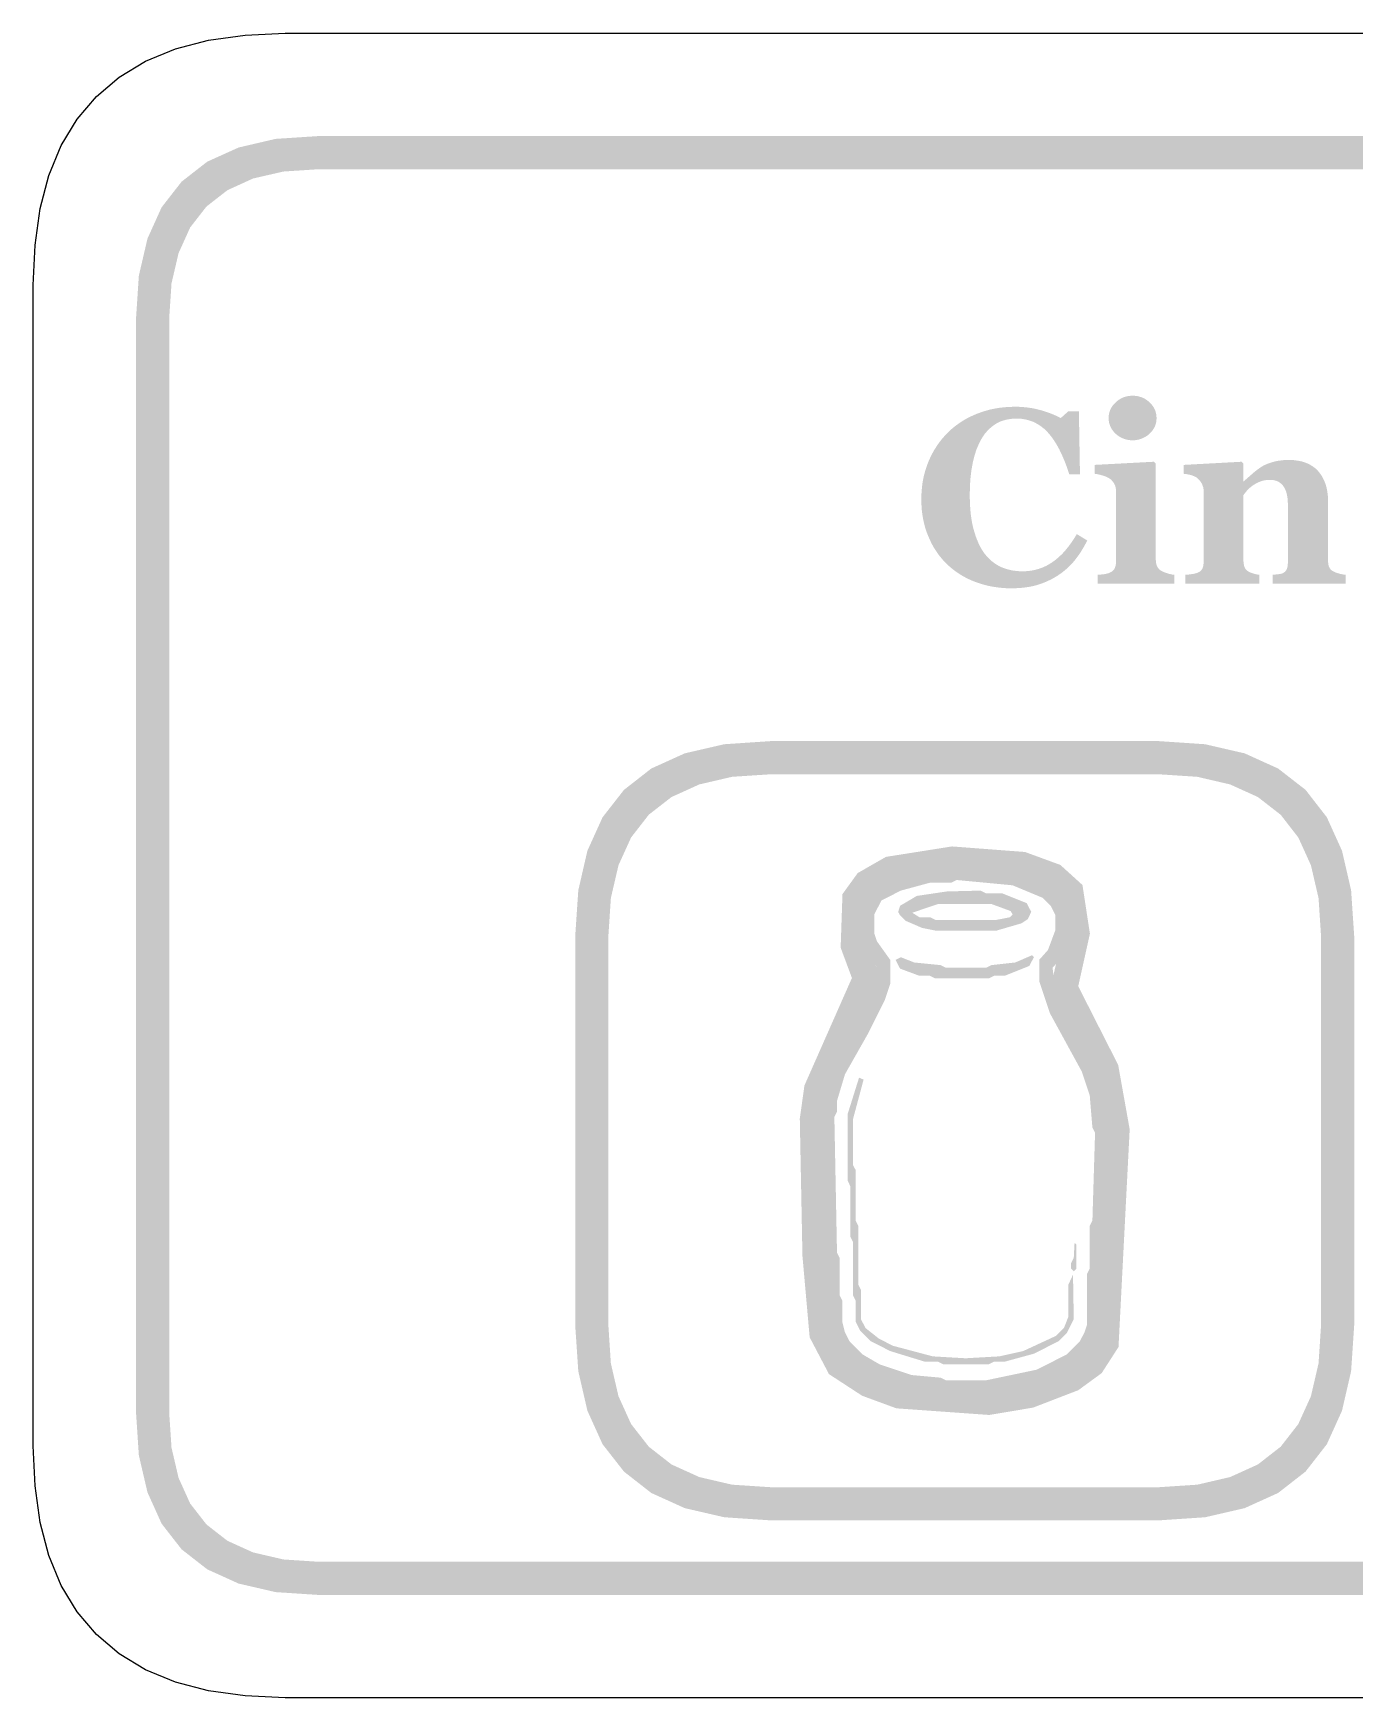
# Model space of a CAD drawing. Header units: millimetres. Extents: x 6 to 441, y 6 to 299.
# Drawn here: x 281.96 to 297.91, y 45.96 to 66.04 of the extents above; entities that cross this region are included whole.
import ezdxf

# ---------------------------------------------------------------- set-up
doc = ezdxf.new("R2010")
doc.units = ezdxf.units.MM
doc.layers.add('CUT', color=1, linetype='Continuous')
doc.layers.add('RASTER', color=7, linetype='Continuous')

msp = doc.modelspace()

# ---------------------------------------------------------------- hatches: boundary and pattern name
at = {"layer": 'RASTER'}
h = msp.add_hatch(color=7, dxfattribs=at)
h.paths.add_polyline_path([(283.2, 62.6), (283.234, 63.116), (283.338, 63.563), (283.509, 63.941), (283.75, 64.25), (284.059, 64.491), (284.438, 64.662), (284.884, 64.766), (285.4, 64.8), (342.6, 64.8), (343.116, 64.766), (343.563, 64.663), (343.941, 64.491), (344.25, 64.25), (344.491, 63.941), (344.663, 63.563), (344.766, 63.116), (344.8, 62.6), (344.8, 49.4), (344.766, 48.884), (344.662, 48.438), (344.491, 48.059), (344.25, 47.75), (343.941, 47.509), (343.563, 47.337), (343.116, 47.234), (342.6, 47.2), (285.4, 47.2), (284.884, 47.234), (284.438, 47.337), (284.059, 47.509), (283.75, 47.75), (283.509, 48.059), (283.338, 48.438), (283.234, 48.884), (283.2, 49.4)])
h.paths.add_polyline_path([(283.6, 62.6), (283.6, 49.4), (283.628, 48.978), (283.713, 48.613), (283.853, 48.303), (284.05, 48.05), (284.303, 47.853), (284.612, 47.713), (284.978, 47.628), (285.4, 47.6), (342.6, 47.6), (343.022, 47.628), (343.388, 47.713), (343.697, 47.853), (343.95, 48.05), (344.147, 48.303), (344.287, 48.613), (344.372, 48.978), (344.4, 49.4), (344.4, 62.6), (344.372, 63.022), (344.287, 63.387), (344.147, 63.697), (343.95, 63.95), (343.697, 64.147), (343.388, 64.288), (343.022, 64.372), (342.6, 64.4), (285.4, 64.4), (284.978, 64.372), (284.612, 64.288), (284.303, 64.147), (284.05, 63.95), (283.853, 63.697), (283.713, 63.387), (283.628, 63.022), (283.6, 62.6)], flags=0)
h = msp.add_hatch(color=7, dxfattribs=at)
h.paths.add_polyline_path([(295.729, 59.4), (294.803, 59.4), (294.803, 59.507), (294.813, 59.508), (294.822, 59.508), (294.832, 59.509), (294.841, 59.51), (294.85, 59.511), (294.86, 59.512), (294.869, 59.513), (294.878, 59.514), (294.887, 59.515), (294.896, 59.517), (294.904, 59.518), (294.912, 59.52), (294.92, 59.522), (294.927, 59.524), (294.934, 59.526), (294.941, 59.529), (294.952, 59.534), (294.963, 59.539), (294.972, 59.544), (294.981, 59.55), (294.989, 59.557), (294.996, 59.564), (295.002, 59.571), (295.007, 59.579), (295.011, 59.588), (295.015, 59.597), (295.018, 59.607), (295.021, 59.618), (295.023, 59.629), (295.025, 59.641), (295.026, 59.653), (295.026, 59.667), (295.026, 60.519), (295.026, 60.532), (295.024, 60.544), (295.023, 60.556), (295.02, 60.567), (295.017, 60.578), (295.013, 60.589), (295.008, 60.599), (295.002, 60.609), (294.996, 60.619), (294.99, 60.628), (294.983, 60.636), (294.976, 60.644), (294.969, 60.652), (294.961, 60.659), (294.952, 60.665), (294.944, 60.671), (294.937, 60.676), (294.929, 60.68), (294.92, 60.684), (294.911, 60.689), (294.9, 60.693), (294.889, 60.697), (294.877, 60.701), (294.864, 60.705), (294.851, 60.709), (294.838, 60.713), (294.825, 60.716), (294.813, 60.718), (294.801, 60.721), (294.789, 60.723), (294.778, 60.724), (294.767, 60.726), (294.767, 60.833), (295.484, 60.871), (295.506, 60.849), (295.506, 59.686), (295.507, 59.673), (295.508, 59.661), (295.509, 59.649), (295.512, 59.638), (295.515, 59.628), (295.519, 59.617), (295.523, 59.608), (295.528, 59.598), (295.534, 59.59), (295.54, 59.582), (295.547, 59.574), (295.555, 59.567), (295.563, 59.561), (295.572, 59.555), (295.581, 59.55), (295.591, 59.545), (295.599, 59.542), (295.606, 59.539), (295.614, 59.536), (295.622, 59.533), (295.63, 59.53), (295.639, 59.527), (295.647, 59.524), (295.656, 59.522), (295.665, 59.519), (295.674, 59.517), (295.683, 59.515), (295.692, 59.513), (295.701, 59.511), (295.71, 59.509), (295.72, 59.508), (295.729, 59.507)])
h.paths.add_polyline_path([(295.515, 61.398), (295.514, 61.371), (295.51, 61.344), (295.503, 61.319), (295.494, 61.295), (295.482, 61.272), (295.467, 61.25), (295.45, 61.228), (295.429, 61.208), (295.408, 61.19), (295.385, 61.174), (295.361, 61.161), (295.336, 61.15), (295.31, 61.141), (295.283, 61.135), (295.255, 61.131), (295.227, 61.13), (295.197, 61.131), (295.169, 61.135), (295.142, 61.141), (295.116, 61.15), (295.091, 61.161), (295.067, 61.174), (295.044, 61.19), (295.022, 61.208), (295.002, 61.228), (294.985, 61.25), (294.97, 61.272), (294.958, 61.295), (294.949, 61.319), (294.942, 61.344), (294.938, 61.371), (294.937, 61.398), (294.938, 61.425), (294.942, 61.452), (294.949, 61.477), (294.958, 61.501), (294.97, 61.525), (294.985, 61.547), (295.002, 61.568), (295.022, 61.588), (295.044, 61.607), (295.067, 61.623), (295.091, 61.637), (295.116, 61.648), (295.142, 61.656), (295.169, 61.663), (295.197, 61.666), (295.227, 61.668), (295.256, 61.666), (295.284, 61.663), (295.311, 61.656), (295.337, 61.648), (295.362, 61.637), (295.386, 61.623), (295.408, 61.607), (295.43, 61.588), (295.45, 61.568), (295.467, 61.547), (295.482, 61.525), (295.494, 61.501), (295.503, 61.477), (295.51, 61.452), (295.514, 61.425), (295.515, 61.398)])
for points in [[(293.763, 59.344), (293.707, 59.345), (293.651, 59.349), (293.596, 59.355), (293.542, 59.363), (293.489, 59.373), (293.437, 59.386), (293.386, 59.401), (293.335, 59.418), (293.286, 59.438), (293.239, 59.459), (293.193, 59.483), (293.149, 59.509), (293.106, 59.537), (293.065, 59.567), (293.026, 59.599), (292.988, 59.633), (292.953, 59.668), (292.92, 59.706), (292.888, 59.745), (292.859, 59.787), (292.831, 59.83), (292.805, 59.876), (292.782, 59.924), (292.76, 59.973), (292.74, 60.025), (292.723, 60.077), (292.709, 60.131), (292.697, 60.186), (292.688, 60.243), (292.681, 60.3), (292.678, 60.359), (292.676, 60.42), (292.678, 60.479), (292.682, 60.538), (292.688, 60.596), (292.697, 60.652), (292.709, 60.708), (292.724, 60.762), (292.741, 60.815), (292.76, 60.867), (292.783, 60.918), (292.807, 60.967), (292.833, 61.014), (292.862, 61.059), (292.892, 61.103), (292.925, 61.145), (292.96, 61.185), (292.997, 61.224), (293.035, 61.26), (293.076, 61.294), (293.118, 61.325), (293.161, 61.355), (293.207, 61.383), (293.255, 61.408), (293.305, 61.432), (293.356, 61.453), (293.409, 61.472), (293.463, 61.489), (293.517, 61.503), (293.573, 61.514), (293.629, 61.523), (293.687, 61.529), (293.745, 61.533), (293.804, 61.534), (293.847, 61.534), (293.889, 61.532), (293.93, 61.528), (293.969, 61.524), (294.008, 61.518), (294.046, 61.511), (294.083, 61.502), (294.119, 61.493), (294.154, 61.482), (294.187, 61.471), (294.22, 61.46), (294.25, 61.448), (294.28, 61.436), (294.308, 61.424), (294.334, 61.411), (294.359, 61.398), (294.45, 61.479), (294.578, 61.479), (294.591, 60.72), (294.462, 60.72), (294.434, 60.804), (294.404, 60.882), (294.373, 60.954), (294.341, 61.021), (294.307, 61.082), (294.272, 61.137), (294.236, 61.186), (294.198, 61.23), (294.159, 61.268), (294.117, 61.301), (294.073, 61.329), (294.028, 61.352), (293.98, 61.369), (293.93, 61.382), (293.877, 61.39), (293.823, 61.392), (293.756, 61.388), (293.694, 61.377), (293.635, 61.358), (293.581, 61.332), (293.531, 61.297), (293.484, 61.256), (293.442, 61.207), (293.404, 61.15), (293.371, 61.086), (293.341, 61.016), (293.317, 60.94), (293.297, 60.858), (293.281, 60.77), (293.27, 60.676), (293.263, 60.576), (293.261, 60.469), (293.262, 60.409), (293.264, 60.35), (293.268, 60.294), (293.273, 60.24), (293.28, 60.188), (293.288, 60.139), (293.298, 60.092), (293.31, 60.047), (293.323, 60.004), (293.336, 59.963), (293.351, 59.925), (293.366, 59.889), (293.383, 59.855), (293.4, 59.822), (293.419, 59.793), (293.438, 59.765), (293.46, 59.738), (293.482, 59.713), (293.506, 59.69), (293.531, 59.668), (293.556, 59.649), (293.583, 59.631), (293.61, 59.615), (293.639, 59.601), (293.668, 59.589), (293.698, 59.579), (293.729, 59.57), (293.761, 59.562), (293.793, 59.557), (293.826, 59.553), (293.86, 59.55), (293.895, 59.549), (293.946, 59.551), (293.995, 59.556), (294.043, 59.565), (294.089, 59.577), (294.134, 59.593), (294.178, 59.612), (294.22, 59.635), (294.26, 59.661), (294.3, 59.69), (294.339, 59.724), (294.377, 59.76), (294.414, 59.801), (294.45, 59.845), (294.485, 59.892), (294.519, 59.943), (294.553, 59.998), (294.679, 59.921), (294.663, 59.89), (294.646, 59.859), (294.629, 59.829), (294.611, 59.799), (294.593, 59.771), (294.574, 59.743), (294.555, 59.717), (294.535, 59.691), (294.515, 59.666), (294.493, 59.642), (294.471, 59.618), (294.448, 59.596), (294.425, 59.575), (294.4, 59.554), (294.375, 59.534), (294.349, 59.516), (294.32, 59.496), (294.29, 59.478), (294.259, 59.46), (294.227, 59.444), (294.195, 59.429), (294.162, 59.415), (294.128, 59.402), (294.094, 59.39), (294.058, 59.379), (294.02, 59.37), (293.981, 59.362), (293.941, 59.356), (293.899, 59.351), (293.855, 59.347), (293.81, 59.345), (293.763, 59.344)], [(297.797, 59.4), (296.916, 59.4), (296.916, 59.507), (296.923, 59.508), (296.93, 59.508), (296.938, 59.509), (296.946, 59.51), (296.955, 59.511), (296.964, 59.512), (296.973, 59.513), (296.983, 59.514), (296.993, 59.515), (297.001, 59.517), (297.01, 59.518), (297.018, 59.52), (297.025, 59.522), (297.032, 59.524), (297.038, 59.526), (297.043, 59.529), (297.05, 59.533), (297.057, 59.538), (297.064, 59.543), (297.069, 59.549), (297.075, 59.555), (297.079, 59.561), (297.083, 59.568), (297.087, 59.576), (297.09, 59.584), (297.093, 59.593), (297.095, 59.603), (297.097, 59.614), (297.098, 59.626), (297.099, 59.638), (297.1, 59.652), (297.1, 59.667), (297.1, 60.352), (297.099, 60.388), (297.097, 60.422), (297.092, 60.454), (297.086, 60.483), (297.079, 60.51), (297.069, 60.535), (297.058, 60.557), (297.045, 60.577), (297.031, 60.595), (297.014, 60.61), (296.997, 60.623), (296.977, 60.634), (296.956, 60.642), (296.934, 60.648), (296.909, 60.651), (296.883, 60.652), (296.869, 60.652), (296.855, 60.651), (296.84, 60.65), (296.827, 60.648), (296.813, 60.646), (296.8, 60.643), (296.787, 60.639), (296.774, 60.635), (296.762, 60.63), (296.749, 60.625), (296.737, 60.619), (296.724, 60.613), (296.712, 60.607), (296.7, 60.599), (296.687, 60.592), (296.675, 60.584), (296.665, 60.576), (296.655, 60.569), (296.646, 60.561), (296.637, 60.554), (296.629, 60.546), (296.621, 60.539), (296.614, 60.531), (296.607, 60.524), (296.601, 60.516), (296.595, 60.509), (296.589, 60.501), (296.584, 60.495), (296.578, 60.488), (296.573, 60.482), (296.568, 60.475), (296.564, 60.469), (296.564, 59.683), (296.564, 59.67), (296.565, 59.658), (296.566, 59.647), (296.568, 59.636), (296.57, 59.625), (296.572, 59.615), (296.575, 59.606), (296.579, 59.597), (296.583, 59.589), (296.587, 59.581), (296.592, 59.574), (296.598, 59.567), (296.604, 59.561), (296.611, 59.555), (296.619, 59.55), (296.627, 59.545), (296.633, 59.542), (296.639, 59.539), (296.646, 59.536), (296.653, 59.533), (296.661, 59.53), (296.669, 59.527), (296.677, 59.524), (296.686, 59.522), (296.694, 59.519), (296.703, 59.517), (296.712, 59.515), (296.72, 59.513), (296.729, 59.511), (296.737, 59.509), (296.746, 59.508), (296.754, 59.507), (296.754, 59.4), (295.864, 59.4), (295.864, 59.507), (295.873, 59.508), (295.882, 59.509), (295.891, 59.509), (295.901, 59.51), (295.91, 59.511), (295.919, 59.513), (295.928, 59.514), (295.938, 59.515), (295.947, 59.516), (295.956, 59.518), (295.964, 59.519), (295.972, 59.521), (295.98, 59.523), (295.988, 59.525), (295.995, 59.527), (296.001, 59.529), (296.013, 59.533), (296.023, 59.538), (296.033, 59.543), (296.041, 59.549), (296.049, 59.556), (296.055, 59.563), (296.061, 59.571), (296.066, 59.579), (296.07, 59.587), (296.074, 59.597), (296.077, 59.607), (296.079, 59.618), (296.081, 59.629), (296.082, 59.641), (296.083, 59.653), (296.083, 59.667), (296.083, 60.519), (296.083, 60.53), (296.082, 60.542), (296.08, 60.553), (296.078, 60.564), (296.074, 60.575), (296.07, 60.586), (296.066, 60.597), (296.06, 60.608), (296.054, 60.619), (296.047, 60.629), (296.04, 60.639), (296.033, 60.648), (296.025, 60.657), (296.017, 60.665), (296.008, 60.673), (295.999, 60.68), (295.992, 60.685), (295.984, 60.689), (295.977, 60.693), (295.969, 60.696), (295.96, 60.7), (295.951, 60.703), (295.942, 60.707), (295.932, 60.71), (295.922, 60.712), (295.911, 60.715), (295.901, 60.717), (295.89, 60.719), (295.878, 60.721), (295.867, 60.723), (295.855, 60.724), (295.843, 60.726), (295.843, 60.833), (296.542, 60.871), (296.564, 60.849), (296.564, 60.636), (296.57, 60.636), (296.58, 60.646), (296.591, 60.656), (296.603, 60.666), (296.615, 60.677), (296.628, 60.688), (296.641, 60.699), (296.655, 60.712), (296.669, 60.724), (296.684, 60.737), (296.698, 60.749), (296.712, 60.76), (296.726, 60.771), (296.739, 60.781), (296.752, 60.79), (296.765, 60.799), (296.778, 60.808), (296.792, 60.816), (296.807, 60.825), (296.823, 60.833), (296.84, 60.84), (296.859, 60.848), (296.878, 60.855), (296.898, 60.861), (296.92, 60.868), (296.942, 60.874), (296.965, 60.879), (296.987, 60.883), (297.011, 60.886), (297.034, 60.889), (297.058, 60.891), (297.083, 60.892), (297.107, 60.893), (297.165, 60.891), (297.219, 60.884), (297.27, 60.874), (297.316, 60.859), (297.359, 60.84), (297.398, 60.816), (297.434, 60.789), (297.466, 60.757), (297.494, 60.722), (297.518, 60.684), (297.538, 60.643), (297.555, 60.6), (297.568, 60.553), (297.577, 60.504), (297.583, 60.452), (297.585, 60.398), (297.585, 59.68), (297.585, 59.667), (297.586, 59.654), (297.587, 59.642), (297.589, 59.631), (297.591, 59.621), (297.594, 59.611), (297.597, 59.602), (297.601, 59.593), (297.606, 59.586), (297.611, 59.578), (297.617, 59.571), (297.624, 59.564), (297.632, 59.558), (297.641, 59.552), (297.651, 59.547), (297.661, 59.542), (297.667, 59.54), (297.674, 59.537), (297.68, 59.534), (297.687, 59.532), (297.695, 59.529), (297.702, 59.527), (297.711, 59.524), (297.719, 59.522), (297.728, 59.519), (297.737, 59.517), (297.746, 59.515), (297.756, 59.513), (297.766, 59.511), (297.776, 59.509), (297.787, 59.508), (297.797, 59.507)]]:
    msp.add_hatch(color=7, dxfattribs=at).paths.add_polyline_path(points)
h = msp.add_hatch(color=7, dxfattribs=at)
h.paths.add_polyline_path([(288.5, 55.15), (288.537, 55.701), (288.647, 56.178), (288.83, 56.582), (289.088, 56.912), (289.418, 57.17), (289.822, 57.353), (290.299, 57.463), (290.85, 57.5), (295.55, 57.5), (296.101, 57.463), (296.578, 57.353), (296.982, 57.17), (297.313, 56.913), (297.57, 56.582), (297.753, 56.178), (297.863, 55.701), (297.9, 55.15), (297.9, 50.45), (297.863, 49.899), (297.753, 49.422), (297.57, 49.018), (297.313, 48.688), (296.982, 48.43), (296.578, 48.247), (296.101, 48.137), (295.55, 48.1), (290.85, 48.1), (290.299, 48.137), (289.822, 48.247), (289.418, 48.43), (289.088, 48.688), (288.83, 49.018), (288.647, 49.422), (288.537, 49.899), (288.5, 50.45)])
h.paths.add_polyline_path([(288.9, 55.15), (288.9, 50.45), (288.93, 49.993), (289.022, 49.597), (289.174, 49.262), (289.388, 48.988), (289.662, 48.774), (289.997, 48.622), (290.393, 48.53), (290.85, 48.5), (295.55, 48.5), (296.007, 48.53), (296.403, 48.622), (296.738, 48.774), (297.013, 48.988), (297.226, 49.262), (297.378, 49.597), (297.47, 49.993), (297.5, 50.45), (297.5, 55.15), (297.47, 55.607), (297.378, 56.003), (297.226, 56.338), (297.013, 56.612), (296.738, 56.826), (296.403, 56.978), (296.007, 57.07), (295.55, 57.1), (290.85, 57.1), (290.393, 57.07), (289.997, 56.978), (289.662, 56.826), (289.388, 56.613), (289.174, 56.338), (289.022, 56.003), (288.93, 55.607), (288.9, 55.15)], flags=0)
h = msp.add_hatch(color=7, dxfattribs=at)
h.paths.add_polyline_path([(293.046, 56.23), (293.928, 56.163), (294.354, 56.007), (294.621, 55.765), (294.711, 55.178), (294.57, 54.543), (295.052, 53.594), (295.191, 52.817), (295.056, 50.191), (294.853, 49.876), (294.571, 49.67), (294.026, 49.46), (293.497, 49.371), (292.376, 49.451), (291.962, 49.603), (291.562, 49.864), (291.329, 50.308), (291.242, 51.289), (291.21, 52.945), (291.266, 53.346), (291.839, 54.643), (291.703, 55.009), (291.725, 55.655), (291.909, 55.909), (292.25, 56.104)])
h.paths.add_polyline_path([(293.059, 55.908), (292.358, 55.797), (292.128, 55.665), (292.042, 55.546), (292.025, 55.062), (292.185, 54.632), (291.576, 53.257), (291.53, 52.926), (291.562, 51.307), (291.642, 50.4), (291.807, 50.086), (292.107, 49.891), (292.444, 49.767), (293.481, 49.693), (293.941, 49.771), (294.417, 49.953), (294.616, 50.1), (294.741, 50.292), (294.869, 52.797), (294.745, 53.491), (294.232, 54.501), (294.386, 55.189), (294.322, 55.604), (294.185, 55.728), (293.859, 55.847), (293.059, 55.908)], flags=0)
h = msp.add_hatch(color=7, dxfattribs=at)
h.paths.add_polyline_path([(292.856, 55.976), (293.521, 55.986), (293.585, 55.954), (293.714, 55.954), (294.067, 55.858), (294.301, 55.739), (294.366, 55.674), (294.452, 55.504), (294.484, 55.28), (294.452, 55.215), (294.452, 55.055), (294.366, 54.885), (294.26, 54.766), (294.292, 54.509), (294.475, 54.114), (294.838, 53.449), (294.934, 53), (294.934, 51.972), (294.902, 51.908), (294.902, 51.234), (294.87, 51.17), (294.87, 50.495), (294.838, 50.335), (294.751, 50.165), (294.526, 49.94), (294.067, 49.725), (293.65, 49.628), (293.425, 49.628), (293.361, 49.596), (293.039, 49.596), (292.975, 49.628), (292.558, 49.66), (292.237, 49.757), (291.874, 49.94), (291.681, 50.132), (291.595, 50.303), (291.53, 50.559), (291.498, 51.523), (291.466, 51.587), (291.466, 53.096), (291.595, 53.546), (292.076, 54.445), (292.14, 54.669), (292.131, 54.788), (292.034, 54.885), (291.948, 55.055), (291.916, 55.408), (292.034, 55.674), (292.163, 55.771), (292.526, 55.922)])
h.paths.add_polyline_path([(293.104, 55.825), (293.039, 55.793), (292.783, 55.793), (292.429, 55.697), (292.195, 55.578), (292.108, 55.408), (292.108, 55.183), (292.14, 55.087), (292.301, 54.862), (292.301, 54.573), (292.237, 54.38), (292.034, 53.973), (291.755, 53.481), (291.659, 53.16), (291.659, 53.032), (291.627, 52.968), (291.659, 51.33), (291.691, 51.266), (291.691, 50.816), (291.723, 50.752), (291.723, 50.495), (291.755, 50.367), (291.81, 50.261), (291.97, 50.1), (292.173, 49.982), (292.558, 49.853), (292.911, 49.821), (292.975, 49.789), (293.457, 49.789), (294.067, 49.917), (294.43, 50.1), (294.59, 50.261), (294.645, 50.367), (294.677, 50.463), (294.677, 51.073), (294.709, 51.137), (294.709, 51.651), (294.741, 51.715), (294.773, 52.775), (294.741, 52.839), (294.709, 53.225), (294.613, 53.514), (294.227, 54.22), (294.099, 54.605), (294.099, 54.862), (294.205, 54.981), (294.292, 55.215), (294.292, 55.408), (294.237, 55.514), (294.141, 55.61), (293.778, 55.761)], flags=0)
h.paths.add_polyline_path([(292.985, 55.687), (293.393, 55.697), (293.457, 55.665), (293.65, 55.665), (293.948, 55.546), (294.003, 55.44), (293.961, 55.353), (293.884, 55.302), (293.585, 55.215), (292.847, 55.215), (292.686, 55.247), (292.484, 55.334), (292.42, 55.398), (292.397, 55.44), (292.42, 55.514), (292.622, 55.633)], flags=0)
h.paths.add_polyline_path([(292.879, 55.536), (292.567, 55.43), (292.654, 55.376), (292.783, 55.376), (292.847, 55.344), (293.585, 55.344), (293.746, 55.376), (293.778, 55.408), (293.755, 55.45), (293.521, 55.536)], flags=0)
h.paths.add_polyline_path([(294.012, 54.917), (294.035, 54.894), (293.98, 54.788), (293.682, 54.669), (293.553, 54.669), (293.489, 54.637), (292.847, 54.637), (292.783, 54.669), (292.654, 54.669), (292.42, 54.756), (292.365, 54.862), (292.429, 54.894), (292.59, 54.83), (292.911, 54.798), (292.975, 54.766), (293.457, 54.766), (293.521, 54.798), (293.81, 54.83)], flags=0)
h.paths.add_polyline_path([(291.925, 53.44), (291.98, 53.417), (291.851, 52.936), (291.851, 52.39), (291.884, 52.325), (291.884, 51.715), (291.916, 51.651), (291.916, 50.945), (291.948, 50.881), (291.948, 50.527), (292.002, 50.421), (292.163, 50.293), (292.333, 50.206), (292.815, 50.078), (293.21, 50.055), (293.617, 50.078), (293.906, 50.142), (294.301, 50.325), (294.398, 50.421), (294.452, 50.559), (294.452, 50.945), (294.507, 51.064), (294.516, 50.527), (294.43, 50.357), (294.333, 50.261), (294.035, 50.11), (293.682, 50.014), (293.553, 50.014), (293.489, 49.982), (292.943, 49.982), (292.879, 50.014), (292.718, 50.014), (292.301, 50.142), (292.067, 50.261), (291.938, 50.389), (291.884, 50.495), (291.884, 50.752), (291.851, 50.816), (291.851, 51.459), (291.819, 51.523), (291.819, 52.133), (291.787, 52.197), (291.787, 53)], flags=0)
h.paths.add_polyline_path([(294.526, 51.449), (294.549, 51.426), (294.549, 51.137), (294.516, 51.105), (294.484, 51.137), (294.484, 51.202), (294.516, 51.266)], flags=0)

# ---------------------------------------------------------------- linework, layer by layer
at = {"layer": 'CUT'}
msp.add_lwpolyline([(343.001, 45.96), (284.999, 45.96), (284.517, 45.981), (284.075, 46.044), (283.675, 46.149), (283.315, 46.297), (282.997, 46.488), (282.722, 46.722), (282.488, 46.997), (282.297, 47.315), (282.149, 47.675), (282.044, 48.075), (281.981, 48.517), (281.96, 48.999), (281.96, 63.001), (281.981, 63.483), (282.044, 63.925), (282.149, 64.325), (282.297, 64.685), (282.488, 65.003), (282.722, 65.278), (282.997, 65.512), (283.315, 65.703), (283.675, 65.851), (284.075, 65.956), (284.517, 66.019), (284.999, 66.04), (343.001, 66.04)], dxfattribs=at)

doc.saveas('drawing.dxf')
